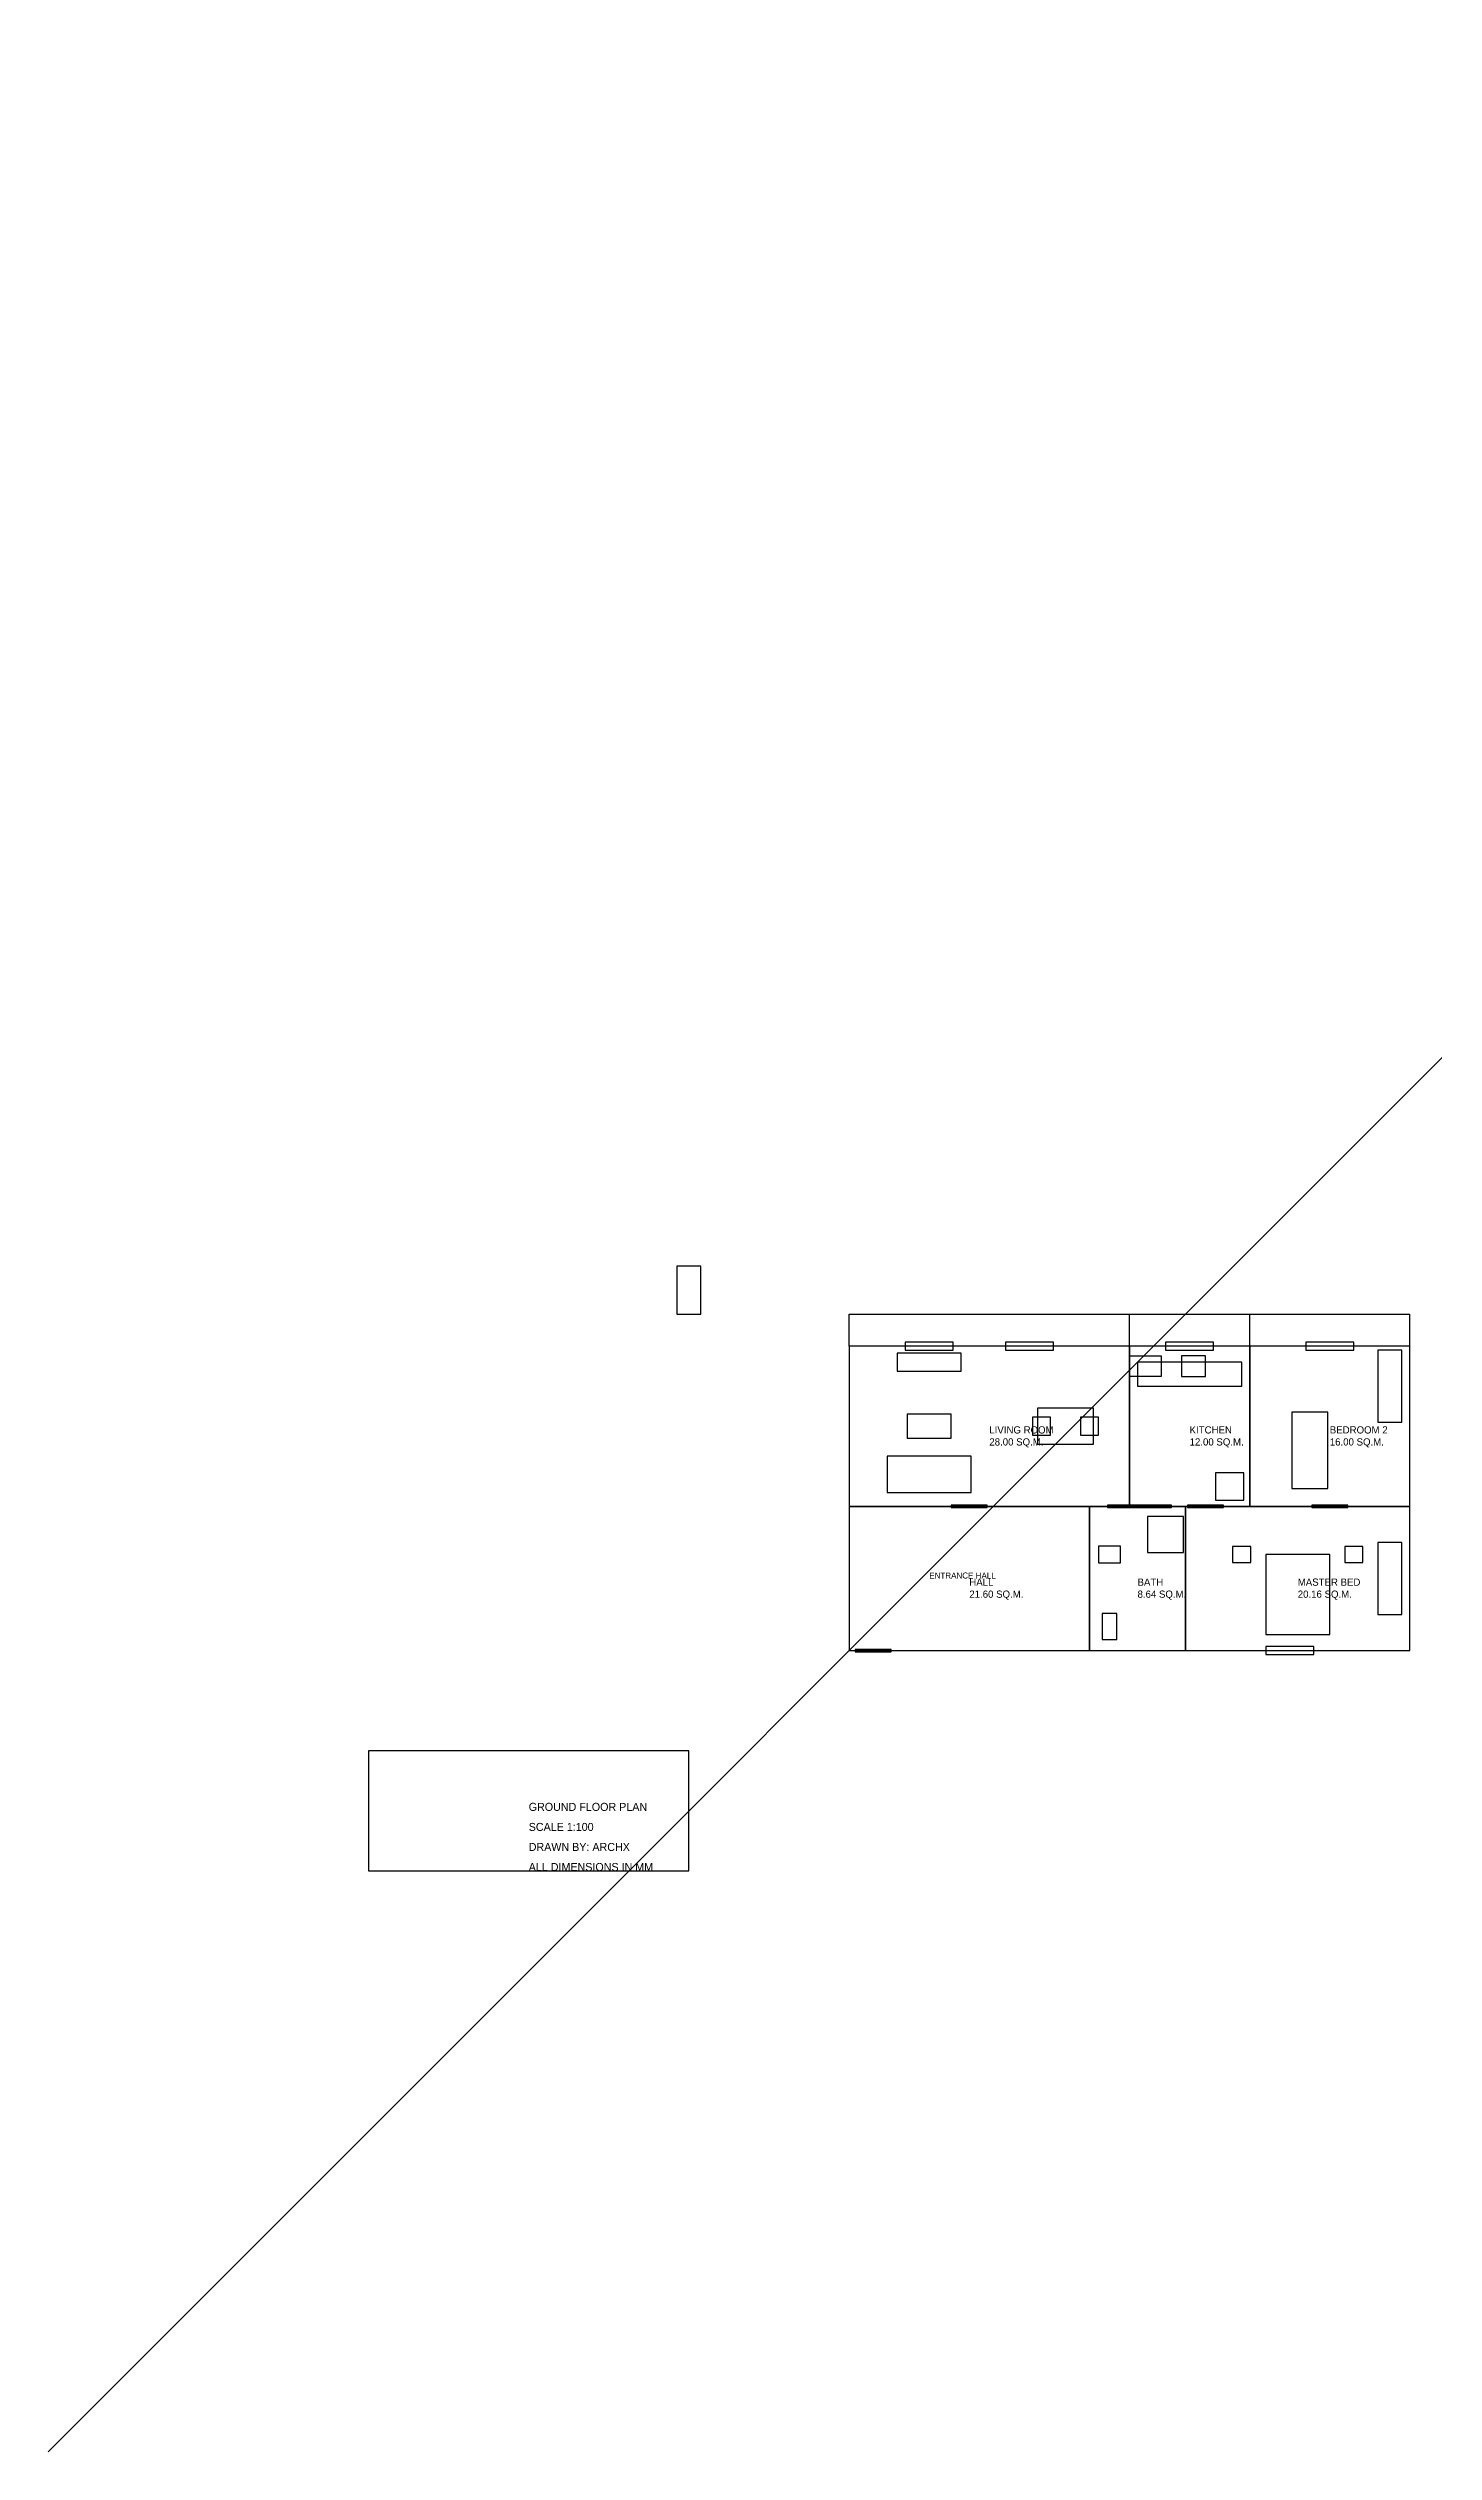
# Model space of a CAD drawing. Header units: millimetres. Extents: x -20000 to 40000, y -20000 to 40000.
# Drawn here: x -20000 to 14600, y -20000 to 40000 of the extents above; entities that cross this region are included whole.
import ezdxf

# ---------------------------------------------------------------- set-up
doc = ezdxf.new("R2010")
doc.units = ezdxf.units.MM
for name, color, linetype in [('A-ANNO-DIMS', 1, 'Continuous'), ('A-ANNO-TEXT', 1, 'Continuous'), ('A-ANNO-TTLB', 7, 'Continuous'), ('A-AREA-IDEN', 1, 'Continuous'), ('A-DOOR', 3, 'Continuous'), ('A-FLOR-CASE', 6, 'Continuous'), ('A-FLOR-PFIX', 5, 'Continuous'), ('A-FURN', 2, 'Continuous'), ('A-GLAZ', 4, 'Continuous'), ('A-WALL', 7, 'Continuous')]:
    doc.layers.add(name, color=color, linetype=linetype)
doc.styles.add('OpenSansCondensed-Light', font='OpenSansCondensed-Light.ttf')
doc.dimstyles.new('EZDXF', dxfattribs={"dimtxt": 0.25, "dimasz": 0.175, "dimexe": 0.375, "dimexo": 0.125, "dimgap": 0.1, "dimtad": 1, "dimlfac": 100, "dimzin": 12, "dimdsep": 46, "dimtxsty": 'OpenSansCondensed-Light', "dimblk": 'ARCHTICK', "dimcen": 2.5, "dimazin": 3, "dimtfac": 0.5, "dimtmove": 2, "dimatfit": 3})

# ---------------------------------------------------------------- blocks, each defined once
blk = doc.blocks.new('WC')
blk.add_lwpolyline([(-185, -325), (185, -325), (185, 325), (-185, 325)], close=True)
blk = doc.blocks.new('WASH-BASIN')
blk.add_lwpolyline([(-275, -210), (275, -210), (275, 210), (-275, 210)], close=True)
blk = doc.blocks.new('SHOWER-TRAY')
blk.add_lwpolyline([(-450, -450), (450, -450), (450, 450), (-450, 450)], close=True)
blk = doc.blocks.new('KITCHEN-SINK')
blk.add_lwpolyline([(-400, -250), (400, -250), (400, 250), (-400, 250)], close=True)
blk = doc.blocks.new('HOB-4BURNER')
blk.add_lwpolyline([(-300, -260), (300, -260), (300, 260), (-300, 260)], close=True)
blk = doc.blocks.new('REFRIGERATOR')
blk.add_lwpolyline([(-350, -340), (350, -340), (350, 340), (-350, 340)], close=True)
blk = doc.blocks.new('COUNTER-TOP')
blk.add_lwpolyline([(-1300, -300), (1300, -300), (1300, 300), (-1300, 300)], close=True)
blk = doc.blocks.new('BED-QUEEN')
blk.add_lwpolyline([(-800, -1000), (800, -1000), (800, 1000), (-800, 1000)], close=True)
blk = doc.blocks.new('WARDROBE')
blk.add_lwpolyline([(-900, -300), (900, -300), (900, 300), (-900, 300)], close=True)
blk = doc.blocks.new('BEDSIDE-TABLE')
blk.add_lwpolyline([(-225, -200), (225, -200), (225, 200), (-225, 200)], close=True)
blk = doc.blocks.new('BED-SINGLE')
blk.add_lwpolyline([(-450, -950), (450, -950), (450, 950), (-450, 950)], close=True)
blk = doc.blocks.new('SOFA-3SEAT')
blk.add_lwpolyline([(-1050, -450), (1050, -450), (1050, 450), (-1050, 450)], close=True)
blk = doc.blocks.new('COFFEE-TABLE')
blk.add_lwpolyline([(-550, -300), (550, -300), (550, 300), (-550, 300)], close=True)
blk = doc.blocks.new('TV-UNIT')
blk.add_lwpolyline([(-800, -225), (800, -225), (800, 225), (-800, 225)], close=True)
blk = doc.blocks.new('DINING-TABLE')
blk.add_lwpolyline([(-700, -450), (700, -450), (700, 450), (-700, 450)], close=True)
blk = doc.blocks.new('DINING-CHAIR')
blk.add_lwpolyline([(-225, -225), (225, -225), (225, 225), (-225, 225)], close=True)
blk = doc.blocks.new('NORTH-ARROW')
blk.add_lwpolyline([(-300, -600), (300, -600), (300, 600), (-300, 600)], close=True)
blk = doc.blocks.new('TITLE-BLOCK')
blk.add_lwpolyline([(-4000, -1500), (4000, -1500), (4000, 1500), (-4000, 1500)], close=True)
blk = doc.blocks.new('DOOR-SINGLE')
blk.add_lwpolyline([(-450, -30), (450, -30), (450, 30), (-450, 30)], close=True)
blk = doc.blocks.new('WINDOW-CASEMENT')
blk.add_lwpolyline([(-600, -100), (600, -100), (600, 100), (-600, 100)], close=True)
blk = doc.blocks.new('ROOM-TAG')
at = {"layer": 'A-AREA-IDEN'}
blk.add_attdef('ROOM_NAME', (0, 0), '', height=150, dxfattribs=at)
blk = doc.blocks.new('_ARCHTICK')
at = {"color": 0, "linetype": 'BYBLOCK', "const_width": 0.15}
blk.add_lwpolyline([(-0.5, -0.5), (0.5, 0.5)], dxfattribs=at)

msp = doc.modelspace()

# ---------------------------------------------------------------- linework, layer by layer
at = {"layer": 'A-WALL'}
for points in [[(0, 3600), (7000, 3600), (7000, 7600), (0, 7600)], [(7000, 3600), (10000, 3600), (10000, 7600), (7000, 7600)], [(10000, 3600), (14000, 3600), (14000, 7600), (10000, 7600)], [(0, 0), (6000, 0), (6000, 3600), (0, 3600)], [(6000, 0), (8400, 0), (8400, 3600), (6000, 3600)], [(8400, 0), (14000, 0), (14000, 3600), (8400, 3600)]]:
    msp.add_lwpolyline(points, close=True, dxfattribs=at)
at = {"layer": 'DEFPOINTS'}
msp.add_line((-20000, -20000), (40000, 40000), dxfattribs=at)

# ---------------------------------------------------------------- block references
at = {"layer": 'A-ANNO-TTLB'}
for name, p in [('NORTH-ARROW', (-4000, 9000)), ('TITLE-BLOCK', (-8000, -4000))]:
    msp.add_blockref(name, p, dxfattribs=at)
at = {"layer": 'A-AREA-IDEN'}
msp.add_blockref('ROOM-TAG', (2000, 1800), dxfattribs=at).add_auto_attribs({'ROOM_NAME': 'ENTRANCE HALL'})
at = {"layer": 'A-DOOR'}
for p in [(3000, 3600), (6900, 3600), (7600, 3600), (8900, 3600), (12000, 3600), (600, 0)]:
    msp.add_blockref('DOOR-SINGLE', p, dxfattribs=at)
at = {"layer": 'A-FLOR-CASE'}
for name, p in [('COUNTER-TOP', (8500, 6900)), ('HOB-4BURNER', (8600, 7100))]:
    msp.add_blockref(name, p, dxfattribs=at)
at = {"layer": 'A-FLOR-CASE', "rotation": 90}
for p in [(13500, 6600), (13500, 1800)]:
    msp.add_blockref('WARDROBE', p, dxfattribs=at)
at = {"layer": 'A-FLOR-PFIX'}
for name, p in [('KITCHEN-SINK', (7400, 7100)), ('SHOWER-TRAY', (7900, 2900)), ('WASH-BASIN', (6500, 2400)), ('WC', (6500, 600))]:
    msp.add_blockref(name, p, dxfattribs=at)
at = {"layer": 'A-FURN'}
for name, p in [('TV-UNIT', (2000, 7200)), ('DINING-TABLE', (5400, 5600)), ('COFFEE-TABLE', (2000, 5600)), ('DINING-CHAIR', (4800, 5600)), ('DINING-CHAIR', (6000, 5600)), ('BED-SINGLE', (11500, 5000)), ('SOFA-3SEAT', (2000, 4400)), ('REFRIGERATOR', (9500, 4100)), ('BEDSIDE-TABLE', (9800, 2400)), ('BED-QUEEN', (11200, 1400)), ('BEDSIDE-TABLE', (12600, 2400))]:
    msp.add_blockref(name, p, dxfattribs=at)
at = {"layer": 'A-GLAZ'}
for p in [(2000, 7600), (4500, 7600), (8500, 7600), (12000, 7600), (11000, 0)]:
    msp.add_blockref('WINDOW-CASEMENT', p, dxfattribs=at)

# ---------------------------------------------------------------- texts
at = {"layer": 'A-ANNO-TEXT', "char_height": 180, "attachment_point": 1}
for s, insert in [('LIVING ROOM\\P28.00 SQ.M.', (3500, 5600)), ('KITCHEN\\P12.00 SQ.M.', (8500, 5600)), ('BEDROOM 2\\P16.00 SQ.M.', (12000, 5600)), ('HALL\\P21.60 SQ.M.', (3000, 1800)), ('BATH\\P8.64 SQ.M.', (7200, 1800)), ('MASTER BED\\P20.16 SQ.M.', (11200, 1800))]:
    msp.add_mtext(s, dxfattribs=dict(at, insert=insert))
at = {"layer": 'A-ANNO-TTLB'}
for s, p in [('GROUND FLOOR PLAN', (-8000, -4000)), ('SCALE 1:100', (-8000, -4500)), ('DRAWN BY: ARCHX', (-8000, -5000)), ('ALL DIMENSIONS IN MM', (-8000, -5500))]:
    msp.add_text(s, height=200, dxfattribs=at).set_placement(p)

# ---------------------------------------------------------------- dimensions: what is measured, and where the dimension line sits
at = {"layer": 'A-ANNO-DIMS'}
for base, p1, p2 in [((0, 8400), (0, 7600), (7000, 7600)), ((7000, 8400), (7000, 7600), (10000, 7600)), ((10000, 8400), (10000, 7600), (14000, 7600))]:
    msp.add_linear_dim(base=base, p1=p1, p2=p2, dimstyle='EZDXF', dxfattribs=at).render()

doc.saveas('drawing.dxf')
